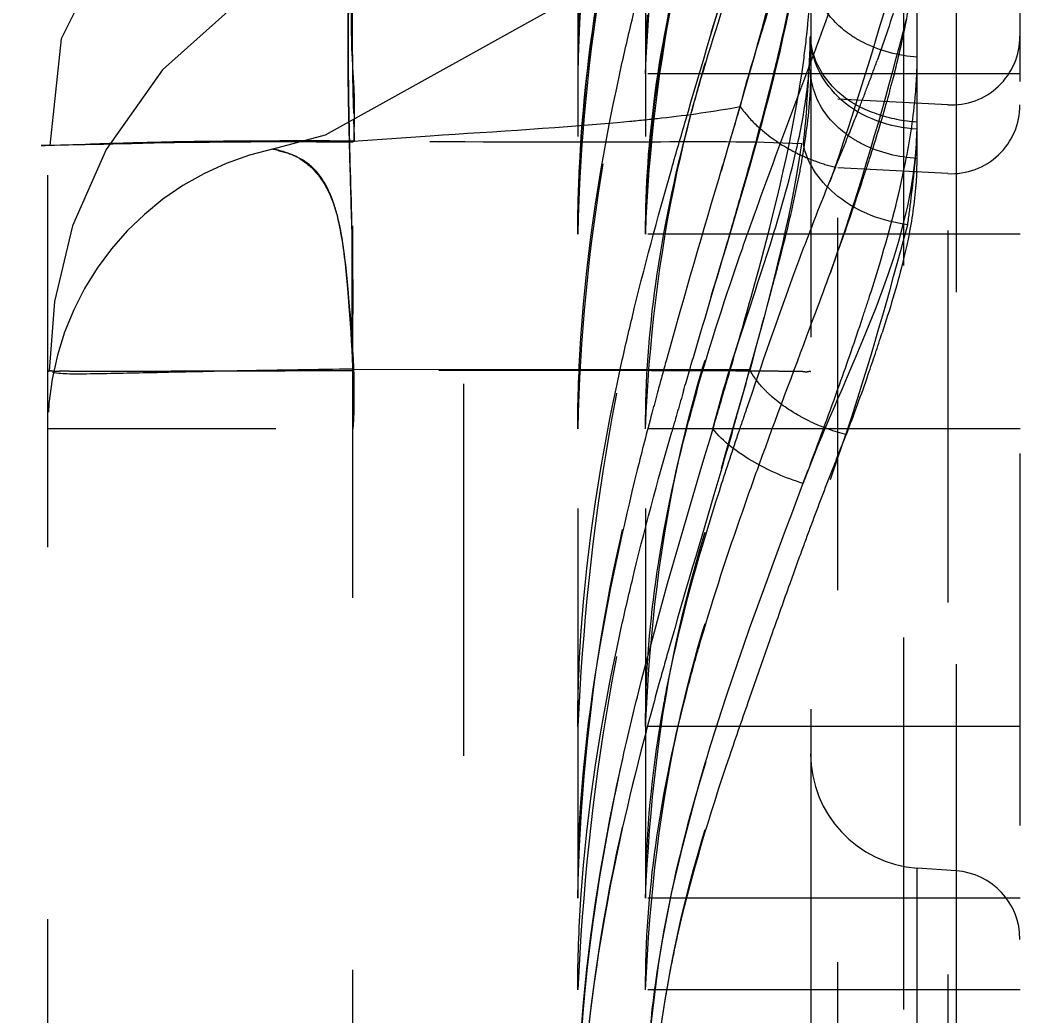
# Model space of a CAD drawing. Header units: millimetres. Extents: x 309 to 11345, y -1340 to 1318.
# Drawn here: x 1460.545 to 1464.934, y -336.617 to -332.244 of the extents above; entities that cross this region are included whole.
import ezdxf

# ---------------------------------------------------------------- set-up
doc = ezdxf.new("R2010")
doc.units = ezdxf.units.MM
doc.header["$LTSCALE"] = 16.335
doc.linetypes.add('HIDDEN', pattern=[0.2, 0.1, -0.1])
doc.layers.add('DEFAULT_2', color=8, linetype='HIDDEN')

msp = doc.modelspace()

# ---------------------------------------------------------------- linework, layer by layer
at = {"layer": 'DEFAULT_2', "color": 8, "linetype": 'HIDDEN'}
for p, q in [((1462.4934, -600.1019), (1462.4934, -312.8142)), ((1464.9343, -597.1408), (1464.9343, -315.7753)), ((1464.4238, -594.6812), (1464.4238, -318.2349)), ((1464.0154, -318.9351), (1464.0154, -593.981)), ((1462.0064, -586.3404), (1462.0064, -324.9033)), ((1464.6537, -325.2709), (1464.6537, -587.6451)), ((1464.1343, -586.3057), (1464.1343, -326.6341)), ((1464.6169, -326.6341), (1464.6169, -586.282)), ((1460.667, -586.1172), (1460.667, -326.7988)), ((1464.483, -332.8518), (1464.483, -329.4821)), ((1462.9931, -331.1224), (1462.9931, -441.8783)), ((1463.2905, -331.1225), (1463.2905, -441.8783)), ((1461.1449, -331.4894), (1460.7248, -332.326)), ((1460.7248, -332.326), (1460.6752, -332.7948)), ((1463.9938, -332.4882), (1464.0244, -332.406)), ((1461.1701, -332.4626), (1460.9226, -332.813)), ((1464.9343, -332.4799), (1462.9931, -332.4799)), ((1464.6169, -332.6168), (1464.1343, -332.5915)), ((1460.8328, -332.7902), (1460.6671, -332.795)), ((1461.6569, -332.8102), (1461.6569, -332.8102)), ((1464.6169, -332.9184), (1464.1343, -332.8932)), ((1464.9343, -333.1837), (1462.9931, -333.1837)), ((1460.6954, -333.4797), (1460.6731, -333.7844)), ((1462.0071, -333.7764), (1463.6088, -333.7785)), ((1463.6088, -333.7785), (1463.6813, -333.7787)), ((1463.6813, -333.7787), (1463.7481, -333.7789)), ((1464.9343, -334.0384), (1460.667, -334.0384)), ((1463.8468, -334.9356), (1463.7777, -335.1329)), ((1463.7777, -335.1329), (1463.7456, -335.2246)), ((1464.9343, -335.3456), (1462.9931, -335.3456)), ((1464.483, -418.5822), (1464.483, -335.9676)), ((1464.6537, -335.9795), (1464.483, -335.9676)), ((1464.9343, -336.0997), (1462.9931, -336.0997)), ((1464.9343, -336.5019), (1462.9931, -336.5019))]:
    msp.add_line(p, q, dxfattribs=at)
for points in [[(1464.0152, -329.9028), (1463.7369, -331.1324), (1462.9822, -332.1393), (1461.8841, -332.7503), (1461.6544, -332.811)], [(1461.9984, -331.9042), (1461.5127, -332.1552), (1461.1701, -332.4626)], [(1460.9226, -332.813), (1460.7752, -333.1482), (1460.6954, -333.4797)]]:
    msp.add_lwpolyline(points, dxfattribs=at)
for centre, radius, start, end in [((1437.6061, -322.5557), 28.195, 339.55159, 340.24488), ((1468.7792, -332.4771), 5.786, 177.29569, 180.02711), ((1468.6909, -333.2705), 5.4019, 168.3638, 171.5286), ((1467.6497, -332.4834), 4.3593, 176.5548, 178.509), ((1469.0876, -333.3786), 5.8124, 168.74381, 169.91634), ((1460.0361, -331.8881), 3.9845, 351.5831, 353.9504), ((1464.6326, -332.3156), 0.3016, 267, 0), ((1467.426, -332.4773), 4.1355, 178.5134, 180.0356), ((1468.6259, -333.2963), 5.3433, 169.9176, 171.1006), ((1456.3915, -329.5647), 8.4155, 339.37973, 340.15189), ((1468.0377, -333.2067), 4.7484, 171.0709, 174.0043), ((1468.5782, -333.2566), 5.2883, 171.4992, 178.218), ((1455.0972, -329.0781), 9.7982, 338.7808, 339.38239), ((1457.5191, -330.678), 7.0968, 342.14562, 344.32606), ((1453.3611, -328.4032), 11.661, 338.12089, 338.77708), ((1464.6326, -332.6172), 0.3016, 267, 0), ((1466.0454, -332.5738), 4.038, 181.5129, 182.8587), ((1467.9779, -333.1926), 4.6875, 174.0996, 179.8913), ((1464.2923, -332.1522), 0.756, 229.8107, 242.809), ((1461.8007, -405.6628), 72.8876, 89.837403, 90.024627), ((1450.581, -327.2864), 14.6569, 337.51985, 338.11912), ((1461.9239, -334.0384), 1.2569, 102.1834, 180), ((1464.3398, -332.0335), 0.8839, 249.6868, 255.8857), ((1462.6899, -332.8181), 1.7934, 357.1024, 358.9241), ((1473.3157, -336.7325), 9.962, 157.31584, 159.05992), ((1468.3524, -333.2466), 5.0623, 178.2521, 179.2883), ((1436.3267, -323.2466), 29.5564, 339.50877, 340.23397), ((1455.2743, -330.6908), 9.5161, 340.93529, 342.08868), ((1487.1633, -340.3237), 24.6768, 164.51739, 164.8585), ((1446.0621, -328.9537), 18.3325, 344.21612, 344.73935), ((1398.6438, -314.7796), 67.7382, 343.501296, 343.673834), ((1456.5629, -331.1379), 8.1522, 338.96743, 340.94675), ((1493.1682, -342.5504), 30.9522, 163.71627, 164.06438), ((1436.3267, -323.8499), 29.5564, 339.50877, 340.23397), ((1483.0445, -339.2076), 20.4094, 164.86275, 165.13177), ((1470.9554, -335.9803), 7.7324, 164.23995, 165.19991), ((1440.1952, -327.2986), 24.4283, 343.95108, 344.2235), ((1497.9382, -345.6185), 36.1397, 161.17068, 161.35628), ((1464.3917, -333.206), 0.8854, 244.7279, 255.6311), ((1474.3793, -338.2421), 11.0295, 157.73813, 158.71308), ((1478.0011, -339.6504), 14.9155, 158.7233, 159.684), ((1482.9807, -341.5029), 20.2284, 159.66035, 160.00438), ((1488.5538, -343.53), 26.1588, 160.00607, 160.3183), ((1503.3449, -348.8125), 41.8649, 160.32881, 160.64212), ((1485.6318, -341.3356), 23.1226, 164.11126, 164.49327), ((1468.8295, -336.2423), 5.5496, 167.9981, 169.7901), ((1464.5181, -335.466), 0.5028, 180, 266), ((1464.6326, -336.2804), 0.3016, 0, 86), ((1467.3537, -336.0839), 4.0633, 178.9304, 180.2222), ((1470.7231, -337.5293), 7.7309, 169.99462, 179.0924), ((1468.5758, -337.4115), 5.2718, 167.4479, 169.0367)]:
    msp.add_arc(centre, radius, start, end, dxfattribs=at)
for points, knots in [([(1463.9209, -328.1562), (1463.7808, -328.8394), (1463.4241, -329.8652), (1463.0775, -331.3039), (1463.0012, -332.0844), (1462.9931, -332.4799)], [0, 0, 0, 0, 0.47187, 0.732372, 1, 1, 1, 1]), ([(1463.2905, -332.4799), (1463.3052, -332.1034), (1463.3707, -331.5426), (1463.5604, -330.8267), (1463.7359, -330.3197), (1463.9175, -329.8346), (1464.1268, -329.2278), (1464.2702, -328.7815), (1464.3729, -328.4965)], [0, 0, 0, 0, 0.272705, 0.40583, 0.535461, 0.660825, 0.780743, 1, 1, 1, 1]), ([(1463.9209, -328.8601), (1463.7808, -329.5432), (1463.4241, -330.5691), (1463.0775, -332.0077), (1463.0013, -332.7883), (1462.9931, -333.1837)], [0, 0, 0, 0, 0.47187, 0.732371, 1, 1, 1, 1]), ([(1463.2905, -333.1837), (1463.3053, -332.8072), (1463.3707, -332.2465), (1463.5604, -331.5306), (1463.7359, -331.0236), (1463.9175, -330.5384), (1464.1268, -329.9316), (1464.2702, -329.4853), (1464.3729, -329.2003)], [0, 0, 0, 0, 0.272706, 0.405831, 0.535461, 0.660825, 0.780743, 1, 1, 1, 1]), ([(1463.9209, -329.7148), (1463.7808, -330.3979), (1463.4241, -331.4238), (1463.0775, -332.8624), (1463.0013, -333.643), (1462.9931, -334.0384)], [0, 0, 0, 0, 0.47187, 0.732371, 1, 1, 1, 1]), ([(1462.9931, -333.1837), (1462.9949, -332.583), (1463.1785, -331.4178), (1463.5341, -330.3085), (1463.6888, -329.765)], [0, 0, 0, 0, 0.515302, 1, 1, 1, 1]), ([(1463.2905, -334.0384), (1463.3053, -333.6619), (1463.3707, -333.1012), (1463.5604, -332.3852), (1463.7359, -331.8782), (1463.9175, -331.3931), (1464.1268, -330.7863), (1464.2702, -330.34), (1464.3729, -330.055)], [0, 0, 0, 0, 0.272706, 0.405831, 0.535461, 0.660825, 0.780743, 1, 1, 1, 1]), ([(1463.9756, -330.7203), (1463.9266, -331.0646), (1463.7451, -331.781), (1463.3923, -332.8759), (1463.0971, -334.0751), (1463.0137, -334.9176), (1462.9931, -335.3456)], [0, 0, 0, 0, 0.220165, 0.465948, 0.728805, 1, 1, 1, 1]), ([(1462.0122, -332.7784), (1462.0112, -332.717), (1462.0173, -332.5949), (1461.9968, -332.3562), (1462.0022, -332.0707), (1461.9947, -331.7519), (1461.9923, -331.473), (1461.9853, -331.2699), (1461.9881, -331.1346), (1461.9908, -331.055), (1461.9956, -330.9935), (1461.9935, -330.9458), (1462, -330.9231), (1461.9934, -330.9064), (1461.9962, -330.9053)], [0, 0, 0, 0, 0.098337, 0.195407, 0.382939, 0.555157, 0.705885, 0.829577, 0.880294, 0.922832, 0.956487, 0.980641, 0.995136, 1, 1, 1, 1]), ([(1461.9953, -331.0214), (1461.9891, -331.2367), (1462.0058, -331.7899), (1461.9997, -332.3429), (1462.0088, -332.6804)], [0, 0, 0, 0, 0.389562, 1, 1, 1, 1]), ([(1463.2905, -335.3456), (1463.3084, -334.9367), (1463.3994, -334.1335), (1463.7859, -333.0328), (1464.1754, -332.0395), (1464.3572, -331.3882), (1464.4367, -331.0845)], [0, 0, 0, 0, 0.277215, 0.54272, 0.787348, 1, 1, 1, 1]), ([(1463.1793, -332.4713), (1463.1958, -332.3958), (1463.264, -332.0998), (1463.3433, -331.8066), (1463.4054, -331.5888)], [0, 0, 0, 0, 0.25441, 1, 1, 1, 1]), ([(1462.9931, -336.0997), (1463.0028, -335.6918), (1463.0732, -334.8863), (1463.3727, -333.7438), (1463.692, -332.6842), (1463.8837, -331.9973), (1463.945, -331.6655)], [0, 0, 0, 0, 0.269153, 0.530599, 0.7774, 1, 1, 1, 1]), ([(1463.9756, -331.8766), (1463.9266, -332.2209), (1463.7451, -332.9373), (1463.3923, -334.0322), (1463.0971, -335.2315), (1463.0137, -336.0739), (1462.9931, -336.5019)], [0, 0, 0, 0, 0.220165, 0.465948, 0.728805, 1, 1, 1, 1]), ([(1463.8532, -332.4803), (1463.8662, -332.4275), (1463.9145, -332.2249), (1463.9552, -332.0203), (1463.9776, -331.8681)], [0, 0, 0, 0, 0.261175, 1, 1, 1, 1]), ([(1461.9989, -331.9042), (1461.996, -331.9056), (1462.0003, -331.9222), (1461.9931, -331.946), (1461.9931, -331.9939), (1461.9886, -332.056), (1461.9861, -332.1359), (1461.9829, -332.2719), (1461.9831, -332.4759), (1461.988, -332.7553), (1461.9979, -333.074), (1462.0079, -333.4207), (1462.0047, -333.6602), (1462.0096, -333.7824)], [0, 0, 0, 0, 0.005104, 0.019965, 0.044459, 0.07821, 0.120721, 0.1715, 0.295712, 0.446202, 0.617829, 0.804793, 1, 1, 1, 1]), ([(1463.4796, -332.698), (1463.4968, -332.6328), (1463.5682, -332.3766), (1463.6516, -332.1238), (1463.717, -331.9365)], [0, 0, 0, 0, 0.25364, 1, 1, 1, 1]), ([(1462.9932, -333.1837), (1462.9931, -333.0796), (1463.0044, -332.6662), (1463.0571, -332.2546), (1463.1123, -331.9504)], [0, 0, 0, 0, 0.251966, 1, 1, 1, 1]), ([(1463.2905, -336.0997), (1463.3075, -335.7035), (1463.3924, -334.9245), (1463.7614, -333.8522), (1464.1412, -332.8809), (1464.329, -332.2445), (1464.4143, -331.9464)], [0, 0, 0, 0, 0.275376, 0.539741, 0.784652, 1, 1, 1, 1]), ([(1463.9984, -332.3081), (1464.0011, -332.2821), (1464.0106, -332.1813), (1464.0154, -332.0801), (1464.0154, -332.0049)], [0, 0, 0, 0, 0.257786, 1, 1, 1, 1]), ([(1463.4054, -332.896), (1463.4258, -332.8247), (1463.5065, -332.5463), (1463.5899, -332.2686), (1463.6506, -332.0615)], [0, 0, 0, 0, 0.255546, 1, 1, 1, 1]), ([(1464.4184, -332.0631), (1464.4115, -332.0927), (1464.3799, -332.214), (1464.3393, -332.3327), (1464.3071, -332.422)], [0, 0, 0, 0, 0.242302, 1, 1, 1, 1]), ([(1461.9897, -332.68), (1461.9888, -332.6264), (1461.9861, -332.4448), (1461.9859, -332.2631), (1461.9892, -332.1351)], [0, 0, 0, 0, 0.294915, 1, 1, 1, 1]), ([(1464.247, -332.3432), (1464.2295, -332.3344), (1464.1646, -332.2975), (1464.1087, -332.2439), (1464.0781, -332.198)], [0, 0, 0, 0, 0.261619, 1, 1, 1, 1]), ([(1463.2905, -336.5019), (1463.3084, -336.093), (1463.3994, -335.2898), (1463.7859, -334.1891), (1464.1753, -333.1958), (1464.3572, -332.5446), (1464.4367, -332.2408)], [0, 0, 0, 0, 0.277215, 0.542719, 0.787347, 1, 1, 1, 1]), ([(1464.352, -332.5953), (1464.3599, -332.5673), (1464.3894, -332.4582), (1464.4154, -332.3481), (1464.4318, -332.2658)], [0, 0, 0, 0, 0.257422, 1, 1, 1, 1]), ([(1464.483, -332.7232), (1464.364, -332.716), (1464.1363, -332.6433), (1464.0146, -332.421), (1464.0154, -332.319)], [0, 0, 0, 0, 0.538962, 1, 1, 1, 1]), ([(1464.483, -332.6924), (1464.4233, -332.6893), (1464.3049, -332.6644), (1464.1106, -332.5698), (1464.0168, -332.4148), (1464.0154, -332.319)], [0, 0, 0, 0, 0.27821, 0.554074, 1, 1, 1, 1]), ([(1464.0153, -332.4617), (1464.0152, -332.4927), (1464.0112, -332.6219), (1463.9947, -332.7505), (1463.9781, -332.8474)], [0, 0, 0, 0, 0.239599, 1, 1, 1, 1]), ([(1462.9932, -334.0384), (1462.9931, -333.9051), (1463.0117, -333.3784), (1463.0953, -332.8556), (1463.1793, -332.4713)], [0, 0, 0, 0, 0.253092, 1, 1, 1, 1]), ([(1463.6506, -333.8211), (1463.6856, -333.7014), (1463.8135, -333.2566), (1463.9284, -332.8061), (1463.9776, -332.4714)], [0, 0, 0, 0, 0.269337, 1, 1, 1, 1]), ([(1463.6506, -333.2178), (1463.6691, -333.1546), (1463.7401, -332.9097), (1463.8079, -332.6639), (1463.8532, -332.4803)], [0, 0, 0, 0, 0.258587, 1, 1, 1, 1]), ([(1463.717, -333.2436), (1463.7397, -333.1789), (1463.8296, -332.9263), (1463.924, -332.6752), (1463.9938, -332.4882)], [0, 0, 0, 0, 0.255675, 1, 1, 1, 1]), ([(1463.2209, -332.6888), (1463.2676, -332.6844), (1463.4296, -332.6676), (1463.5913, -332.6455), (1463.7053, -332.6241)], [0, 0, 0, 0, 0.287684, 1, 1, 1, 1]), ([(1463.7053, -332.6241), (1463.6789, -332.7133), (1463.5691, -333.0835), (1463.4602, -333.4539), (1463.382, -333.7363)], [0, 0, 0, 0, 0.241042, 1, 1, 1, 1]), ([(1463.7067, -332.6241), (1463.7126, -332.6331), (1463.7412, -332.6719), (1463.7759, -332.7057), (1463.8044, -332.7297)], [0, 0, 0, 0, 0.225057, 1, 1, 1, 1]), ([(1462.0093, -333.7764), (1461.9996, -333.5842), (1462.0093, -333.2183), (1461.9929, -332.853), (1461.9897, -332.68)], [0, 0, 0, 0, 0.52645, 1, 1, 1, 1]), ([(1462.0076, -332.7755), (1462.12, -332.7678), (1462.5245, -332.739), (1462.9295, -332.7162), (1463.2209, -332.6888)], [0, 0, 0, 0, 0.278076, 1, 1, 1, 1]), ([(1464.2465, -332.7908), (1464.2292, -332.7822), (1464.1649, -332.7458), (1464.1085, -332.6944), (1464.0772, -332.6498)], [0, 0, 0, 0, 0.262603, 1, 1, 1, 1]), ([(1463.9823, -334.2787), (1464.0349, -334.1378), (1464.2544, -333.632), (1464.4837, -333.0973), (1464.4831, -332.6925)], [0, 0, 0, 0, 0.270913, 1, 1, 1, 1]), ([(1464.4413, -333.1429), (1464.4467, -333.1053), (1464.4656, -332.9623), (1464.4799, -332.8184), (1464.483, -332.712)], [0, 0, 0, 0, 0.26277, 1, 1, 1, 1]), ([(1460.6671, -332.795), (1460.5447, -332.7968), (1461.5605, -332.7731), (1461.683, -332.7785), (1462.0074, -332.7786)], [0, 0, 0, 0, 0.273938, 1, 1, 1, 1]), ([(1461.7694, -332.7751), (1461.7284, -332.7752), (1461.5751, -332.7754), (1461.4217, -332.7764), (1461.3094, -332.7781)], [0, 0, 0, 0, 0.267151, 1, 1, 1, 1]), ([(1463.9765, -332.7876), (1463.7563, -332.7768), (1463.0995, -332.7834), (1462.4434, -332.7787), (1462.0074, -332.7786)], [0, 0, 0, 0, 0.335839, 1, 1, 1, 1]), ([(1461.3094, -332.7781), (1461.2611, -332.7788), (1461.1022, -332.7817), (1460.9434, -332.7866), (1460.8328, -332.7902)], [0, 0, 0, 0, 0.303826, 1, 1, 1, 1]), ([(1461.6545, -332.811), (1461.6635, -332.8107), (1461.695, -332.8194), (1461.757, -332.8381), (1461.8398, -332.8982), (1461.9171, -333.0158), (1461.9623, -333.2001), (1461.9951, -333.5463), (1462.0191, -333.8342), (1462.0064, -334.0384)], [0, 0, 0, 0, 0.019622, 0.070158, 0.141946, 0.237674, 0.372062, 0.552162, 1, 1, 1, 1]), ([(1462.0064, -334.0384), (1462.0124, -333.8332), (1461.9974, -333.5452), (1461.9619, -333.1979), (1461.9176, -333.0145), (1461.8433, -332.8928), (1461.7482, -332.834), (1461.6846, -332.8205), (1461.6546, -332.811)], [0, 0, 0, 0, 0.448733, 0.628545, 0.762933, 0.858497, 0.931184, 1, 1, 1, 1]), ([(1462.9931, -337.4068), (1463.0048, -336.9786), (1463.0817, -336.1339), (1463.4048, -334.9414), (1463.7369, -333.8424), (1463.9264, -333.1296), (1463.9765, -332.7876)], [0, 0, 0, 0, 0.271472, 0.534417, 0.780975, 1, 1, 1, 1]), ([(1463.7929, -333.3702), (1463.8083, -333.323), (1463.8673, -333.1399), (1463.921, -332.955), (1463.9524, -332.8159)], [0, 0, 0, 0, 0.258643, 1, 1, 1, 1]), ([(1464.4413, -333.1433), (1464.332, -333.1282), (1464.1339, -333.0568), (1463.9994, -332.8782), (1463.9839, -332.7875)], [0, 0, 0, 0, 0.545207, 1, 1, 1, 1]), ([(1463.9781, -332.8474), (1463.972, -332.8832), (1463.9443, -333.031), (1463.9088, -333.1773), (1463.8802, -333.2877)], [0, 0, 0, 0, 0.24158, 1, 1, 1, 1]), ([(1464.1416, -333.242), (1464.1765, -333.1447), (1464.2215, -333.0156), (1464.264, -332.8857), (1464.2742, -332.8539)], [0, 0, 0, 0, 0.755682, 1, 1, 1, 1]), ([(1463.1793, -333.7784), (1463.1958, -333.703), (1463.264, -333.407), (1463.3433, -333.1137), (1463.4054, -332.896)], [0, 0, 0, 0, 0.25441, 1, 1, 1, 1]), ([(1464.2742, -333.4572), (1464.2904, -333.4066), (1464.3506, -333.2127), (1464.4026, -333.016), (1464.4318, -332.8691)], [0, 0, 0, 0, 0.262012, 1, 1, 1, 1]), ([(1464.4811, -332.9088), (1464.4798, -332.9335), (1464.4726, -333.0358), (1464.4571, -333.1374), (1464.4414, -333.2135)], [0, 0, 0, 0, 0.241795, 1, 1, 1, 1]), ([(1463.2905, -337.4068), (1463.3094, -336.9975), (1463.3993, -336.1935), (1463.7867, -335.0917), (1464.176, -334.0975), (1464.3603, -333.4464), (1464.4413, -333.1429)], [0, 0, 0, 0, 0.277277, 0.542789, 0.787392, 1, 1, 1, 1]), ([(1464.0116, -333.1722), (1463.9874, -333.2351), (1463.8904, -333.4945), (1463.8001, -333.7562), (1463.7325, -333.9544)], [0, 0, 0, 0, 0.243569, 1, 1, 1, 1]), ([(1464.4414, -333.2135), (1464.4346, -333.2465), (1464.4031, -333.3827), (1464.3619, -333.5165), (1464.3292, -333.6175)], [0, 0, 0, 0, 0.240933, 1, 1, 1, 1]), ([(1463.4576, -333.8716), (1463.4738, -333.8161), (1463.538, -333.5981), (1463.603, -333.3804), (1463.6506, -333.2178)], [0, 0, 0, 0, 0.254574, 1, 1, 1, 1]), ([(1463.8802, -333.2877), (1463.8698, -333.3278), (1463.8262, -333.4915), (1463.7809, -333.6549), (1463.7491, -333.7789)], [0, 0, 0, 0, 0.244238, 1, 1, 1, 1]), ([(1463.5861, -334.0384), (1463.6008, -333.9808), (1463.663, -333.756), (1463.7388, -333.5353), (1463.7929, -333.3702)], [0, 0, 0, 0, 0.254938, 1, 1, 1, 1]), ([(1464.1416, -333.8453), (1464.1765, -333.748), (1464.2215, -333.6189), (1464.264, -333.489), (1464.2742, -333.4572)], [0, 0, 0, 0, 0.755682, 1, 1, 1, 1]), ([(1463.717, -334.3999), (1463.7412, -334.3307), (1463.8374, -334.0609), (1463.9386, -333.7929), (1464.0129, -333.5932)], [0, 0, 0, 0, 0.256146, 1, 1, 1, 1]), ([(1460.667, -333.7844), (1460.667, -333.7864), (1460.6799, -333.7821), (1460.6931, -333.7865), (1460.7252, -333.7843), (1460.765, -333.7854), (1460.8178, -333.7851), (1460.909, -333.7854), (1461.0488, -333.7852), (1461.2446, -333.7851), (1461.4745, -333.7845), (1461.7325, -333.7836), (1461.9132, -333.7828), (1462.0071, -333.7824)], [0, 0, 0, 0, 0.00449, 0.017847, 0.039925, 0.070573, 0.109641, 0.156967, 0.275179, 0.422365, 0.595466, 0.78988, 1, 1, 1, 1]), ([(1462.0071, -333.7764), (1461.8455, -333.7792), (1461.5504, -333.7832), (1461.1599, -333.7925), (1460.8821, -333.798), (1460.7363, -333.7999), (1460.6871, -333.7921)], [0, 0, 0, 0, 0.367166, 0.670862, 0.886862, 1, 1, 1, 1]), ([(1464.0154, -333.789), (1464.0147, -333.786), (1463.9971, -333.7917), (1463.9757, -333.7854), (1463.9284, -333.7881), (1463.8682, -333.786), (1463.7892, -333.786), (1463.6523, -333.7848), (1463.4429, -333.784), (1463.1497, -333.7832), (1462.8056, -333.7826), (1462.419, -333.7824), (1462.148, -333.7824), (1462.0071, -333.7824)], [0, 0, 0, 0, 0.004529, 0.01788, 0.039957, 0.070661, 0.109848, 0.15724, 0.275416, 0.422525, 0.595198, 0.789498, 1, 1, 1, 1]), ([(1462.9932, -335.3456), (1462.9931, -335.2123), (1463.0117, -334.6855), (1463.0953, -334.1628), (1463.1793, -333.7784)], [0, 0, 0, 0, 0.253092, 1, 1, 1, 1]), ([(1463.844, -333.8968), (1463.8337, -333.8877), (1463.797, -333.8526), (1463.7653, -333.8118), (1463.7481, -333.7789)], [0, 0, 0, 0, 0.270594, 1, 1, 1, 1]), ([(1464.0137, -334.0066), (1463.9977, -333.9991), (1463.9376, -333.9683), (1463.8812, -333.9299), (1463.844, -333.8968)], [0, 0, 0, 0, 0.261996, 1, 1, 1, 1]), ([(1463.3184, -333.9706), (1463.2964, -334.0532), (1463.2098, -334.3887), (1463.1353, -334.7275), (1463.0911, -334.9847)], [0, 0, 0, 0, 0.24688, 1, 1, 1, 1]), ([(1462.9931, -337.1052), (1462.9983, -336.5707), (1463.1381, -335.5263), (1463.4424, -334.5272), (1463.5861, -334.0384)], [0, 0, 0, 0, 0.512026, 1, 1, 1, 1]), ([(1463.1793, -335.5381), (1463.2083, -335.4055), (1463.3305, -334.8941), (1463.4823, -334.3906), (1463.5929, -334.0168)], [0, 0, 0, 0, 0.25825, 1, 1, 1, 1]), ([(1463.9823, -334.2787), (1463.9034, -334.2553), (1463.7611, -334.1904), (1463.631, -334.0967), (1463.5861, -334.0384)], [0, 0, 0, 0, 0.527777, 1, 1, 1, 1]), ([(1463.1793, -334.9348), (1463.1958, -334.8593), (1463.264, -334.5633), (1463.3433, -334.27), (1463.4054, -334.0523)], [0, 0, 0, 0, 0.25441, 1, 1, 1, 1]), ([(1463.6714, -334.052), (1463.6491, -334.1295), (1463.5562, -334.4473), (1463.4611, -334.7645), (1463.3926, -335.0053)], [0, 0, 0, 0, 0.243825, 1, 1, 1, 1]), ([(1463.6949, -334.0653), (1463.6671, -334.1478), (1463.5553, -334.4846), (1463.4568, -334.8264), (1463.4012, -335.0883)], [0, 0, 0, 0, 0.245457, 1, 1, 1, 1]), ([(1463.4796, -335.7648), (1463.5162, -335.6262), (1463.6729, -335.0963), (1463.8702, -334.5798), (1464.0129, -334.1965)], [0, 0, 0, 0, 0.259402, 1, 1, 1, 1]), ([(1463.2905, -337.1052), (1463.2962, -336.8513), (1463.3437, -336.2253), (1463.6116, -335.2832), (1463.8494, -334.6026), (1463.9823, -334.2787)], [0, 0, 0, 0, 0.260438, 0.640894, 1, 1, 1, 1]), ([(1463.4796, -335.1615), (1463.4968, -335.0962), (1463.5682, -334.84), (1463.6516, -334.5873), (1463.717, -334.3999)], [0, 0, 0, 0, 0.25364, 1, 1, 1, 1]), ([(1462.9932, -336.5019), (1462.9931, -336.3686), (1463.0117, -335.8418), (1463.0953, -335.3191), (1463.1793, -334.9348)], [0, 0, 0, 0, 0.253092, 1, 1, 1, 1]), ([(1463.3509, -335.1537), (1463.3276, -335.2377), (1463.2354, -335.5789), (1463.1559, -335.9238), (1463.1097, -336.1861)], [0, 0, 0, 0, 0.246471, 1, 1, 1, 1]), ([(1463.7456, -335.2246), (1463.7163, -335.3085), (1463.5972, -335.6511), (1463.4896, -335.9986), (1463.43, -336.2659)], [0, 0, 0, 0, 0.24513, 1, 1, 1, 1]), ([(1462.9932, -337.1052), (1462.9931, -336.9719), (1463.0117, -336.4451), (1463.0953, -335.9224), (1463.1793, -335.5381)], [0, 0, 0, 0, 0.253092, 1, 1, 1, 1])]:
    msp.add_open_spline(points, degree=3, knots=knots, dxfattribs=at)
for points in [[(1463.3332, -332.5637), (1463.3646, -332.3323), (1463.4123, -332.1028), (1463.4708, -331.8768)], [(1463.7908, -332.3298), (1463.8254, -332.2169), (1463.8589, -332.1036), (1463.8893, -331.9895)], [(1464.4318, -332.2658), (1464.4462, -332.1932), (1464.4584, -332.1201), (1464.4673, -332.0466)], [(1463.7067, -332.6241), (1463.7303, -332.5248), (1463.7609, -332.4273), (1463.7908, -332.3298)], [(1463.9977, -332.5672), (1464.0088, -332.4837), (1464.0155, -332.3994), (1464.0154, -332.3152)], [(1464.0076, -332.4748), (1464.0108, -332.4227), (1464.0134, -332.3705), (1464.0139, -332.3183)], [(1464.483, -332.4068), (1464.4017, -332.4023), (1464.3198, -332.3799), (1464.247, -332.3432)], [(1464.4736, -332.5924), (1464.4796, -332.5308), (1464.483, -332.4688), (1464.483, -332.4068)], [(1464.0772, -332.6498), (1464.0393, -332.5956), (1464.0153, -332.5274), (1464.0154, -332.4613)], [(1463.9839, -332.7875), (1463.996, -332.6837), (1464.0012, -332.5791), (1464.0076, -332.4748)], [(1463.2905, -333.1837), (1463.2903, -332.9765), (1463.3054, -332.769), (1463.3332, -332.5637)], [(1463.9524, -332.8159), (1463.971, -332.7337), (1463.9866, -332.6507), (1463.9977, -332.5672)], [(1464.4318, -332.8691), (1464.45, -332.7776), (1464.4647, -332.6853), (1464.4736, -332.5924)], [(1463.3353, -333.403), (1463.3683, -333.1654), (1463.4183, -332.9299), (1463.4796, -332.698)], [(1464.483, -332.8518), (1464.4018, -332.8474), (1464.3195, -332.827), (1464.2465, -332.7908)], [(1463.9468, -332.8247), (1463.9747, -332.839), (1464.0035, -332.8515), (1464.0329, -332.8624)], [(1463.5137, -333.8802), (1463.5742, -333.6658), (1463.6436, -333.4539), (1463.717, -333.2436)], [(1463.2905, -334.0384), (1463.2903, -333.8261), (1463.3062, -333.6133), (1463.3353, -333.403)], [(1463.3353, -334.7102), (1463.3683, -334.4726), (1463.4183, -334.2371), (1463.4796, -334.0051)], [(1463.2905, -335.3456), (1463.2903, -335.1332), (1463.3062, -334.9205), (1463.3353, -334.7102)], [(1463.0911, -334.9847), (1463.0279, -335.3524), (1462.9883, -335.7266), (1462.9931, -336.0997)], [(1463.3353, -335.8665), (1463.3683, -335.6289), (1463.4183, -335.3934), (1463.4796, -335.1615)], [(1463.3678, -335.2586), (1463.3233, -335.5058), (1463.2958, -335.757), (1463.2911, -336.0081)], [(1463.3353, -336.4698), (1463.3683, -336.2322), (1463.4183, -335.9967), (1463.4796, -335.7648)], [(1463.2905, -336.5019), (1463.2903, -336.2896), (1463.3062, -336.0768), (1463.3353, -335.8665)], [(1463.4002, -336.409), (1463.3621, -336.6056), (1463.3348, -336.8044), (1463.3163, -337.0038)], [(1463.2905, -337.1052), (1463.2903, -336.8929), (1463.3062, -336.6801), (1463.3353, -336.4698)]]:
    msp.add_open_spline(points, degree=3, dxfattribs=at)

doc.saveas('drawing.dxf')
